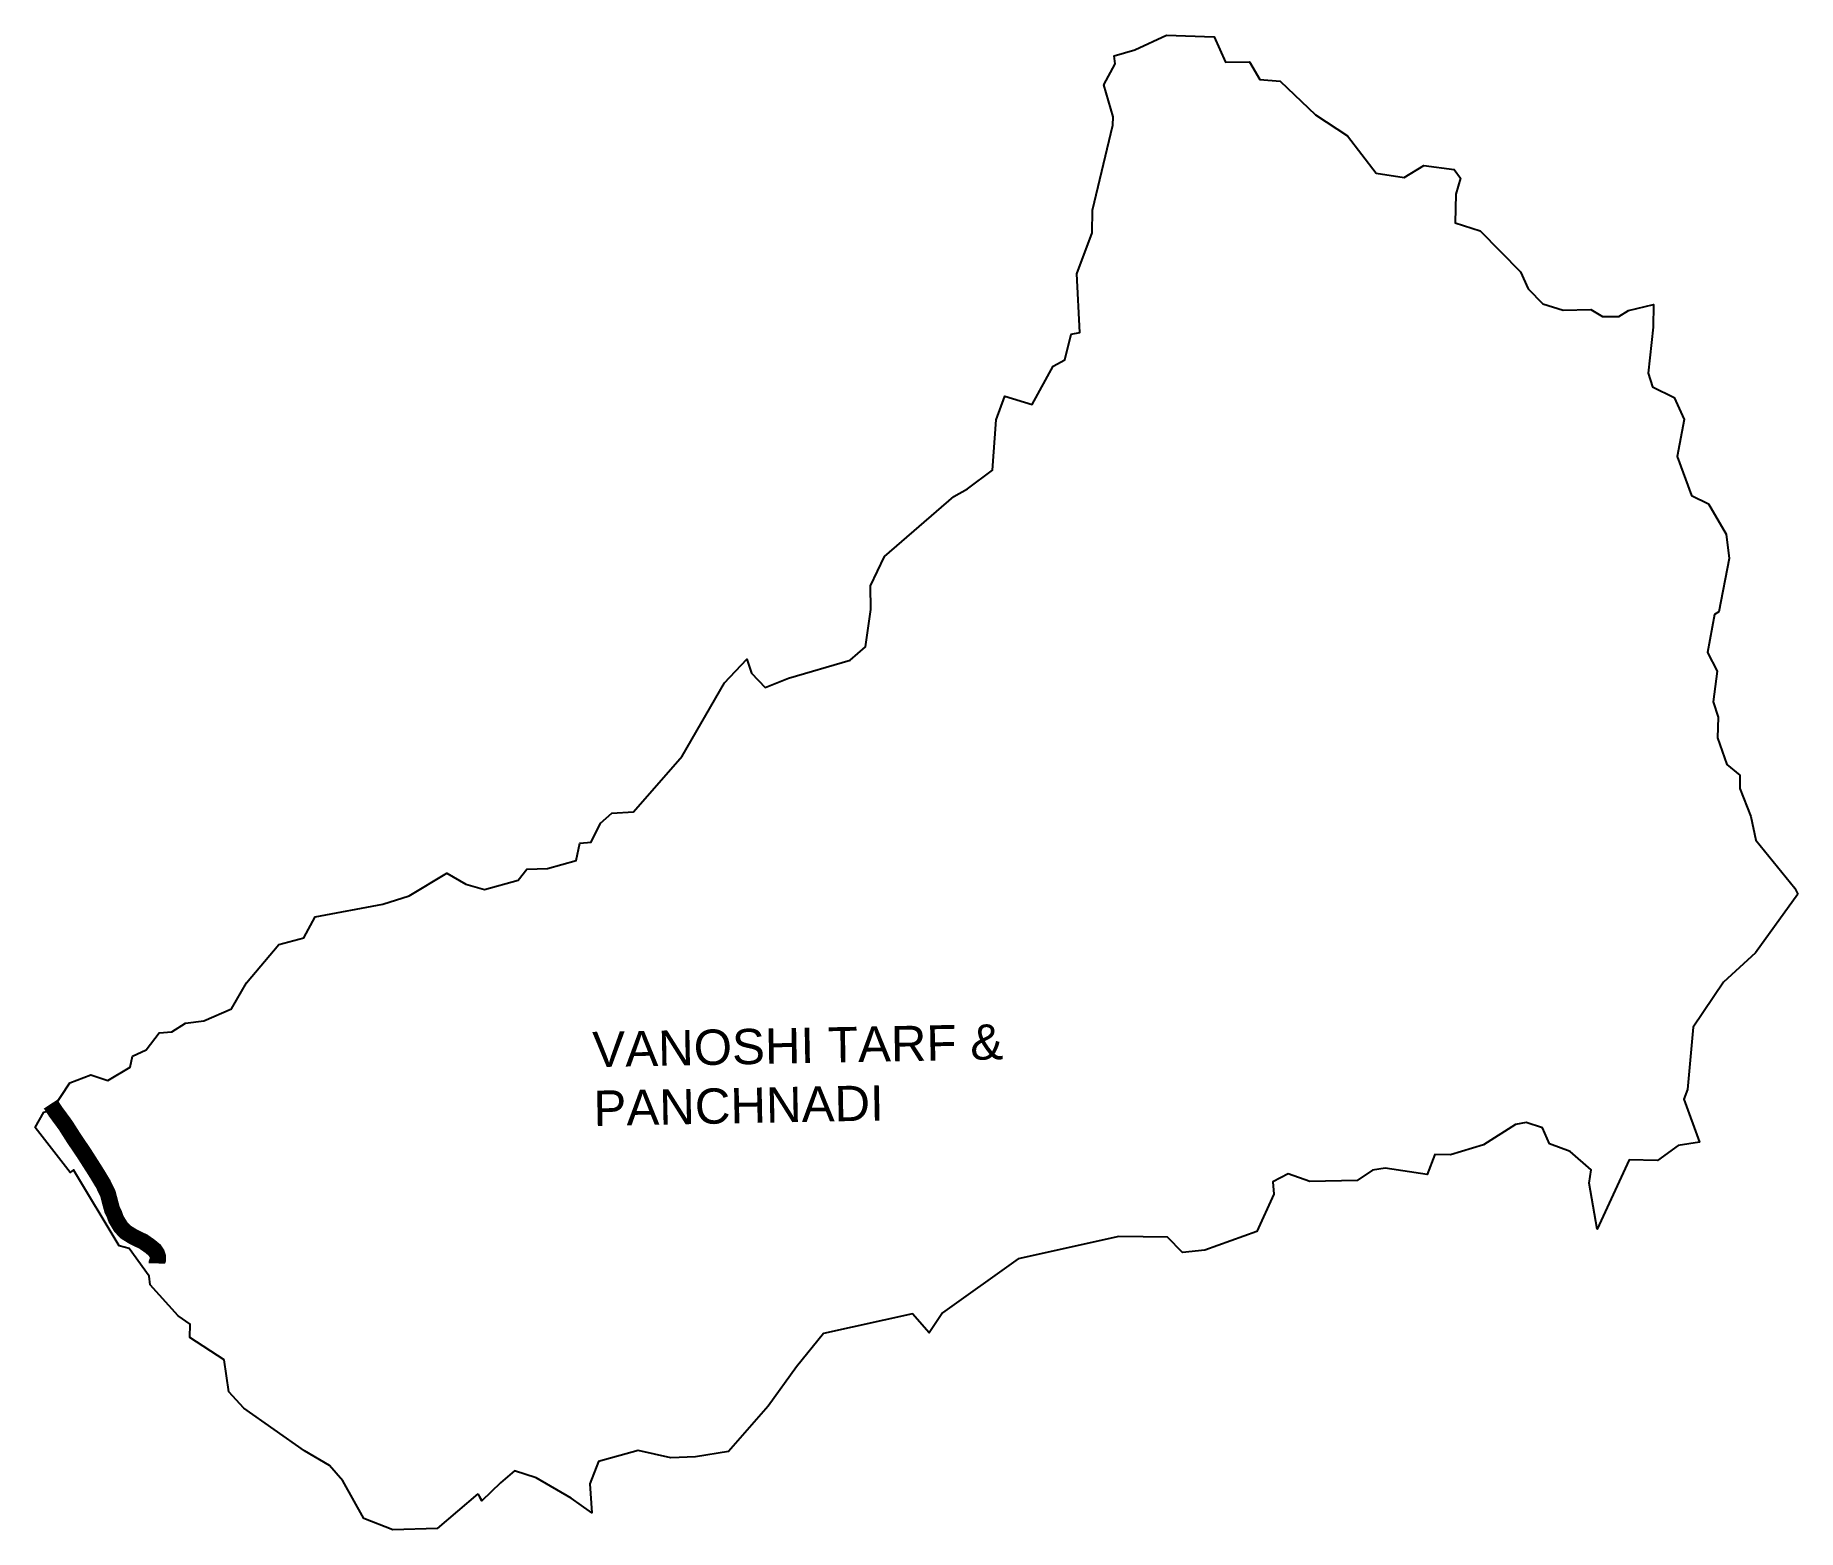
# Model space of a CAD drawing. Header units: metres. Extents: x 302501 to 307933, y 1946686 to 1951291.
import ezdxf

# ---------------------------------------------------------------- set-up
doc = ezdxf.new("R2010")
doc.units = ezdxf.units.M
for name, color, linetype in [('NATURALLY PROTECTED', 3, 'Continuous'), ('village', 3, 'Continuous'), ('VILLAGE NAME', 250, 'Continuous')]:
    doc.layers.add(name, color=color, linetype=linetype)
doc.styles.get("Standard").update_dxf_attribs({"font": 'calibri.ttf'})

msp = doc.modelspace()

# ---------------------------------------------------------------- linework, layer by layer
at = {"layer": 'NATURALLY PROTECTED', "color": 116, "true_color": 0x136734, "const_width": 50, "flags": 128}
msp.add_lwpolyline([(302548.3, 1947998), (302563.6, 1947974.6), (302594.5, 1947932.6), (302620.1, 1947892.2), (302650.7, 1947847.1), (302688, 1947788.6), (302710.1, 1947752.2), (302725.1, 1947721.1), (302730.4, 1947700.3), (302737.9, 1947672.3), (302744.6, 1947659), (302750, 1947643.5), (302764.4, 1947619.7), (302779.8, 1947603.5), (302804.6, 1947588.2), (302834.3, 1947574.1), (302854.9, 1947559.6), (302869.1, 1947547.8), (302875.8, 1947537.7), (302879.1, 1947528.1), (302879.2, 1947518.8), (302875.7, 1947509.9), (302875.6, 1947506.9)], dxfattribs=at)
at = {"layer": 'village', "flags": 128}
msp.add_lwpolyline([(303864.7, 1946797.2), (303877.7, 1946775.7), (303871.2, 1946786.5)], dxfattribs=at)
at = {"layer": 'village', "color": 3, "true_color": 0x00ff00}
for points in [[(303864.7, 1946797.2, 0), (303739.9, 1946690, 0), (303603.4, 1946686.3, 0), (303513.6, 1946721.4, 0), (303448.5, 1946837.2, 0), (303408.3, 1946884.5, 0), (303331.3, 1946929.9, 0), (303144, 1947061.2, 0), (303097.3, 1947111, 0), (303083.7, 1947210, 0), (302977, 1947278.3, 0), (302978.7, 1947320, 0), (302941, 1947345.9, 0), (302855.2, 1947441.2, 0), (302852.2, 1947468, 0), (302790.6, 1947553, 0), (302759.2, 1947561.2, 0), (302618.8, 1947795.6, 0), (302608.3, 1947787.3, 0), (302501, 1947926.3, 0), (302527.9, 1947973.3, 0), (302551.6, 1947979, 0), (302607.1, 1948063.3, 0), (302672.5, 1948088.2, 0), (302725.1, 1948071, 0), (302793.7, 1948111.3, 0), (302800.7, 1948145.5, 0), (302843.1, 1948165.4, 0), (302882.6, 1948217.1, 0), (302922, 1948220.7, 0), (302964.1, 1948247.6, 0), (303020.7, 1948254.6, 0), (303105.4, 1948291.1, 0), (303152.1, 1948371.5, 0), (303251.9, 1948489.5, 0), (303329, 1948510.4, 0), (303364.1, 1948574.6, 0), (303572.5, 1948613.5, 0), (303653.5, 1948640.1, 0), (303769.3, 1948710, 0), (303827.8, 1948675.3, 0), (303885.6, 1948659, 0), (303989, 1948687.9, 0), (304016.1, 1948721.7, 0), (304080, 1948723.4, 0), (304168.6, 1948748.5, 0), (304179.8, 1948802.1, 0), (304214.2, 1948805.2, 0), (304242.7, 1948863.6, 0), (304277.7, 1948894.2, 0), (304344.3, 1948898.6, 0), (304495.2, 1949070.5, 0), (304625.7, 1949295.9, 0), (304694.1, 1949368.5, 0), (304708, 1949325.4, 0), (304750.1, 1949281.7, 0), (304822.6, 1949310.7, 0), (305012.7, 1949366, 0), (305059.9, 1949406.7, 0), (305076.6, 1949522, 0), (305074.9, 1949595.1, 0), (305118, 1949684.8, 0), (305331.7, 1949870.4, 0), (305373.9, 1949893.8, 0), (305450.8, 1949950.9, 0), (305462.1, 1950106.3, 0), (305488.9, 1950179.7, 0), (305573.8, 1950153.9, 0), (305637.8, 1950272.2, 0), (305673.8, 1950291.5, 0), (305693.5, 1950370, 0), (305720.5, 1950376, 0), (305711.3, 1950556.4, 0), (305758.4, 1950682.7, 0), (305759.5, 1950752.6, 0), (305822.2, 1951014.2, 0), (305823.3, 1951039.9, 0), (305794.5, 1951139, 0), (305828.8, 1951203.5, 0), (305826.2, 1951228.5, 0), (305890.1, 1951247, 0), (305987.9, 1951291.4, 0), (306134, 1951286.2, 0), (306169.1, 1951208.6, 0), (306242.9, 1951209.9, 0), (306275.5, 1951155.2, 0), (306338.3, 1951150.4, 0), (306446.7, 1951046.1, 0), (306545.6, 1950981.4, 0), (306633.7, 1950866.8, 0), (306720.3, 1950853.4, 0), (306781.1, 1950890.2, 0), (306873.9, 1950878, 0), (306893.4, 1950851, 0), (306879.1, 1950801.6, 0), (306877.1, 1950713.7, 0), (306953.8, 1950688.9, 0), (307078.7, 1950562.6, 0), (307102.4, 1950510.2, 0), (307147.2, 1950463.4, 0), (307209.6, 1950444.1, 0), (307295.8, 1950445.9, 0), (307331.8, 1950424.7, 0), (307381.4, 1950424.3, 0), (307411.4, 1950443.6, 0), (307488.3, 1950461.9, 0), (307487.2, 1950391.9, 0), (307471.8, 1950250.2, 0), (307485.8, 1950208.2, 0), (307551.8, 1950175.7, 0), (307583.2, 1950107.2, 0), (307561.7, 1949993.3, 0), (307605.3, 1949873.4, 0), (307658.2, 1949847.1, 0), (307712.6, 1949753.6, 0), (307722, 1949678.8, 0), (307689.9, 1949514.3, 0), (307676.4, 1949506.9, 0), (307655.3, 1949389.2, 0), (307684.4, 1949332, 0), (307672.7, 1949237.4, 0), (307687.6, 1949190.3, 0), (307685.4, 1949126.8, 0), (307714.9, 1949044.6, 0), (307755, 1949011, 0), (307754.7, 1948970.1, 0), (307788.3, 1948884.6, 0), (307803.9, 1948810.9, 0), (307924.3, 1948662.8, 0), (307933.1, 1948644.7, 0)], [(307933.1, 1948644.7, 0), (307802.9, 1948464.5, 0), (307703.9, 1948373.6, 0), (307610.8, 1948234.8, 0), (307593, 1948043.3, 0), (307582.2, 1948013.4, 0), (307630.6, 1947880.2, 0), (307565, 1947870.2, 0), (307500.9, 1947823.9, 0), (307413.5, 1947826.2, 0), (307314.7, 1947612.3, 0), (307290.4, 1947754.2, 0), (307296.1, 1947795.1, 0), (307232.1, 1947851.7, 0), (307167.5, 1947875.9, 0), (307146.5, 1947924.9, 0), (307096.4, 1947941.7, 0), (307063.5, 1947935.4, 0), (306964.7, 1947872.7, 0), (306863.1, 1947841.7, 0), (306814.5, 1947842.9, 0), (306790.6, 1947780.8, 0), (306661.9, 1947800.2, 0), (306622.3, 1947794.7, 0), (306574.7, 1947762, 0), (306428.8, 1947759.2, 0), (306362.8, 1947783.5, 0), (306314.8, 1947758.2, 0), (306318.3, 1947720.3, 0), (306266.3, 1947605.2, 0), (306105.4, 1947547.6, 0), (306036.8, 1947541.1, 0), (305990.5, 1947587.7, 0), (305840.2, 1947589.6, 0), (305530.7, 1947520.9, 0), (305297.4, 1947354.8, 0), (305255.7, 1947292.6, 0), (305205, 1947351.4, 0), (304930.7, 1947291.5, 0), (304846.8, 1947188.6, 0), (304759.7, 1947067.2, 0), (304637.6, 1946927.8, 0), (304535.8, 1946910.8, 0), (304460.3, 1946907.4, 0), (304359.1, 1946930.9, 0), (304236.7, 1946896.4, 0), (304209.8, 1946828.1, 0), (304216.8, 1946738.1, 0), (304153, 1946783.5, 0), (304045.2, 1946846.1, 0), (303978.3, 1946868.1, 0), (303935, 1946830.7, 0), (303877.7, 1946775.7, 0)]]:
    msp.add_polyline3d(points, dxfattribs=at)

# ---------------------------------------------------------------- texts
at = {"layer": 'VILLAGE NAME', "insert": (304216.9, 1948220.4), "char_height": 108.748, "attachment_point": 1, "rotation": 1.1028}
msp.add_mtext_dynamic_manual_height_columns('{\\fArial|b0|i0|c0|p34;VANOSHI TARF & PANCHNADI}', width=1571.314, gutter_width=543.7, heights=[0], dxfattribs=at)

doc.saveas('drawing.dxf')
